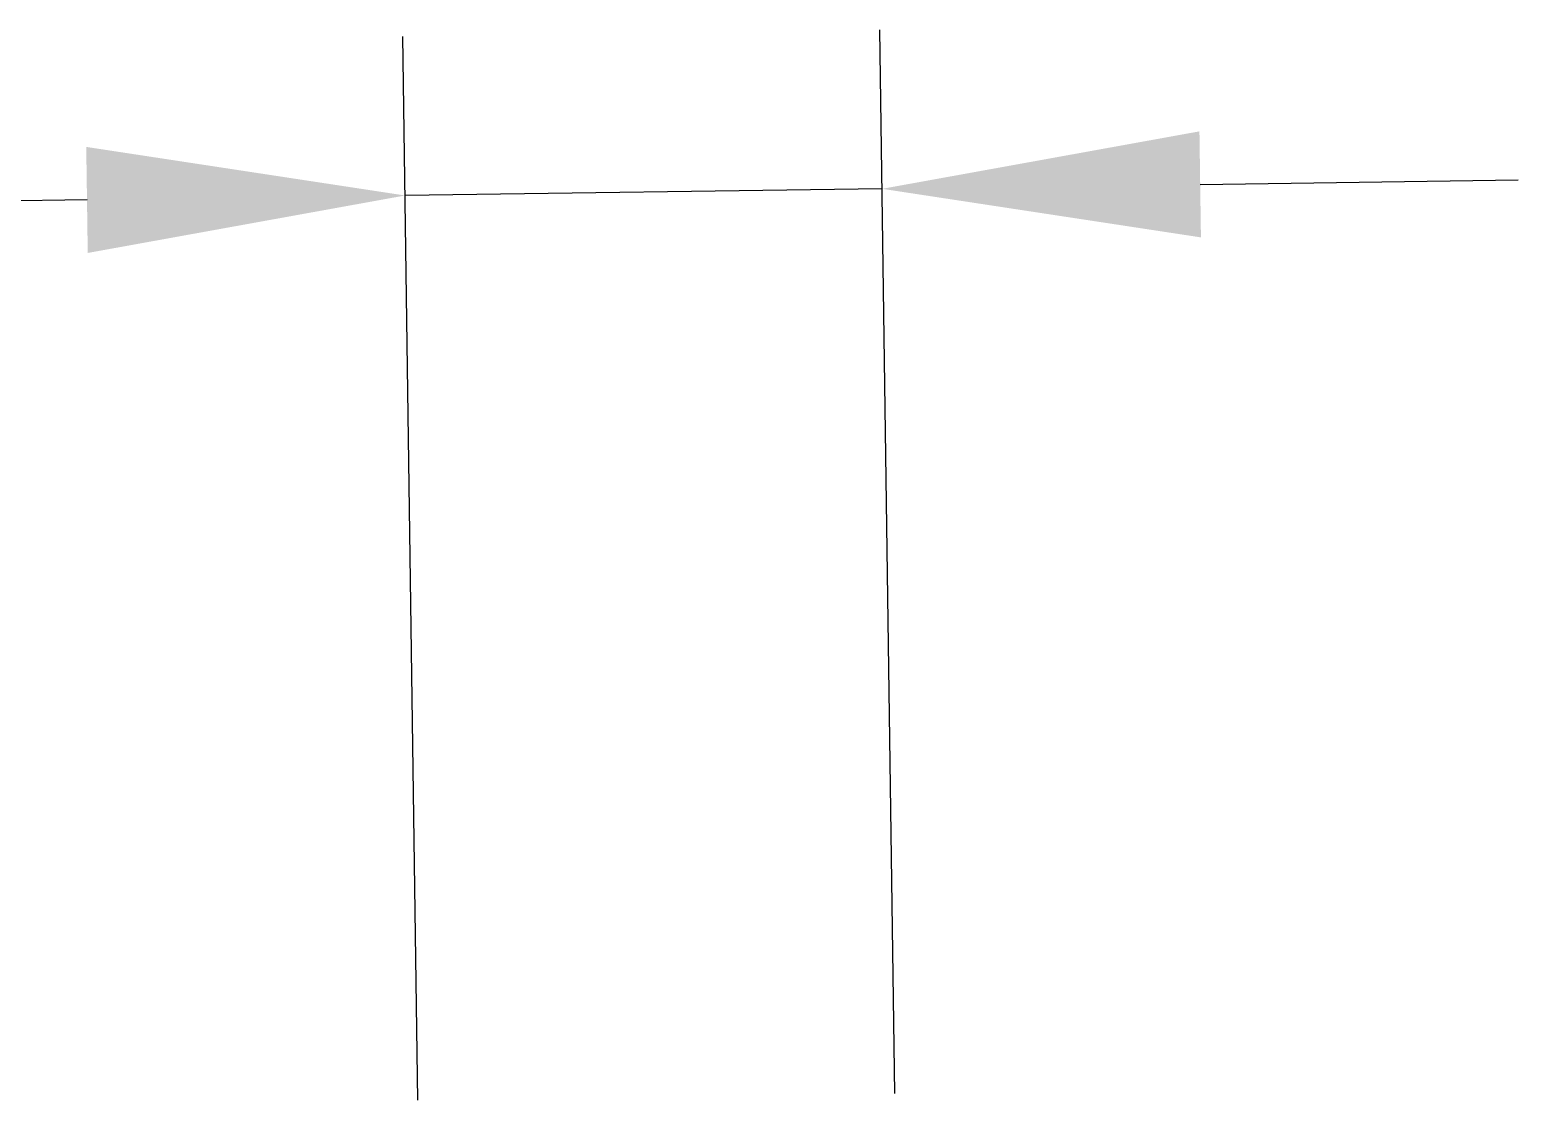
# Model space of a CAD drawing. Header units: millimetres. Extents: x 150937 to 394412, y 327166 to 584759.
# Drawn here: x 198326.2 to 198794.2, y 408971.8 to 409308.3 of the extents above; entities that cross this region are included whole.
import ezdxf

# ---------------------------------------------------------------- set-up
doc = ezdxf.new("R2010")
doc.units = ezdxf.units.MM
doc.styles.get("Standard").update_dxf_attribs({"font": 'arial.ttf'})
doc.dimstyles.new('ISO-25', dxfattribs={"dimtxt": 2.5, "dimasz": 2.5, "dimexe": 1.25, "dimexo": 0.625, "dimtad": 1, "dimtxsty": 'Standard', "dimcen": 2.5, "dimadec": 0, "dimazin": 0, "dimtfac": 1, "dimtmove": 0, "dimatfit": 3, "dimfxl": 0, "dimarcsym": 0})

# ---------------------------------------------------------------- blocks, each defined once
blk = doc.blocks.new('*D119')
at = {"color": 161, "lineweight": -2, "transparency": 16777216}
for p, q in [((-146.03, 598.98), (-150.7, 933.38)), ((3.97, 601.08), (-0.71, 935.48)), ((-0.01, 885.48), (-150, 883.38)), ((99.98, 886.88), (199.97, 888.27)), ((-249.99, 881.99), (-2255.21, 853.97))]:
    blk.add_line(p, q, dxfattribs=at)
at = {"color": 161, "transparency": 16777216}
for points in [[(99.75, 903.54), (100.22, 870.21), (-0.01, 885.48)], [(-250.23, 898.65), (-249.76, 865.32), (-150, 883.38)]]:
    blk.add_solid(points, dxfattribs=at)
at = {"color": 6, "transparency": 16777216, "insert": (-1303.48, 930.81), "char_height": 100, "attachment_point": 5, "rotation": 0.8006}
blk.add_mtext('150{\\fGulim|b0|i0|c129|p50;mm 공간 필요(모터 반대쪽)}', dxfattribs=at)
blk = doc.blocks.new('치수선_bearing_space_c2')
dim = blk.add_linear_dim(base=(-150, 883.38), p1=(12.35, 1.13), p2=(-137.65, -0.96), angle=180.8006, text='<>{\\fGulim|b0|i0|c129|p50;mm 공간 필요(모터 반대쪽)}', dimstyle='ISO-25', override={"dimtxt": 100, "dimasz": 100, "dimexe": 50, "dimexo": 600, "dimdec": 0, "dimclrd": 161, "dimclre": 161, "dimclrt": 6})
dim.commit()
dim.dimension.update_dxf_attribs({"geometry": '*D119', "text_midpoint": (-1303.48, 930.81)})

msp = doc.modelspace()

# ---------------------------------------------------------------- block references
msp.add_blockref('치수선_bearing_space_c2', (198594.179, 408372.799))

doc.saveas('drawing.dxf')
